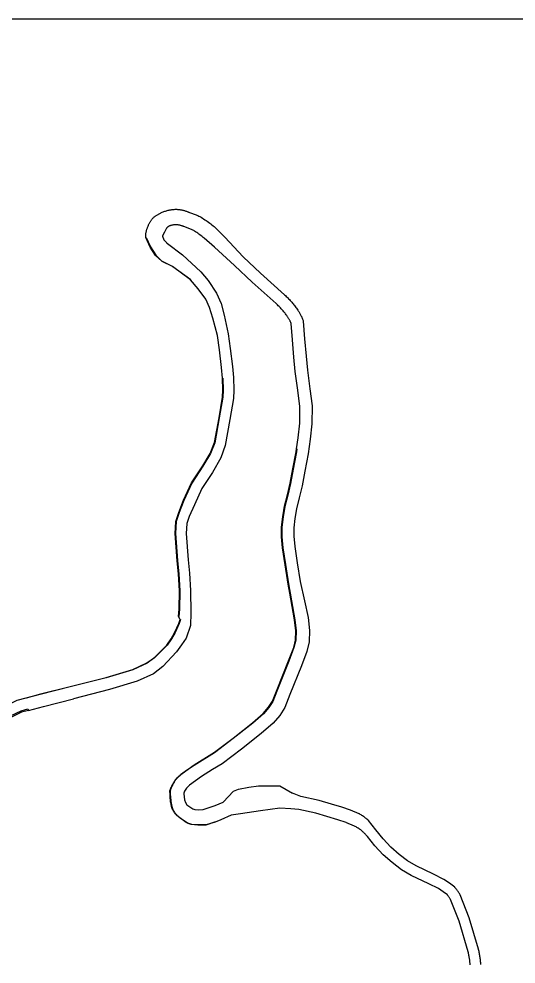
# Model space of a CAD drawing. Header units: metres. Extents: x -12000 to -11199, y -112201 to -111600.
# Drawn here: x -11711.6 to -11548.5, y -111910 to -111600 of the extents above; entities that cross this region are included whole.
import ezdxf

# ---------------------------------------------------------------- set-up
doc = ezdxf.new("R2010")
doc.units = ezdxf.units.M
doc.header["$LTSCALE"] = 2.5
doc.linetypes.add('22330', pattern=[4, 3, -1])
for name, color, linetype in [('2102000', 4, 'Continuous'), ('2233000', 120, '22330'), ('6132000', 60, '61320'), ('999', 7, 'Continuous')]:
    doc.layers.add(name, color=color, linetype=linetype)
doc.linetypes.add('61320', pattern='A,0,[3,dmdr.shx,S=0.25,R=0,X=0,Y=0],1.5,[3,dmdr.shx,S=0.25,R=0,X=0,Y=0]', length=1.5)

msp = doc.modelspace()

# ---------------------------------------------------------------- linework, layer by layer
at = {"layer": '2102000'}
for points in [[(-11709.24, -111822.65), (-11704.57, -111821.44), (-11694.75, -111818.96), (-11682.94, -111816.05), (-11674.21, -111813.37), (-11669.57, -111811.25), (-11667.1, -111809.41), (-11663.06, -111805.4), (-11661.62, -111803.32), (-11660.44, -111801.18), (-11659.13, -111798.3), (-11658.67, -111797), (-11659.22, -111795.97), (-11659.03, -111793.57), (-11658.93, -111787.58), (-11659.19, -111782.05), (-11659.64, -111777.7), (-11660.27, -111768.77), (-11660.1, -111764.89), (-11659.14, -111761.87), (-11657.62, -111757.88), (-11654.95, -111752.18), (-11651.27, -111746.61), (-11648.85, -111742.55), (-11647.41, -111738.97), (-11645.93, -111730.87), (-11644.75, -111724.05), (-11644.66, -111721.79), (-11644.82, -111717.88), (-11645.1, -111714.37), (-11645.81, -111708.52), (-11646.48, -111703.89), (-11647.91, -111698.16), (-11649.01, -111694.69), (-11650.28, -111691.9), (-11652.79, -111688.53), (-11655.25, -111685.55), (-11661.18, -111681.24), (-11664.7, -111679.5), (-11666.78, -111677.55), (-11668.52, -111674.85), (-11669.94, -111671.73), (-11669.96, -111671.54), (-11669.97, -111671.35), (-11669.97, -111671.17), (-11669.97, -111670.98), (-11669.96, -111670.79), (-11669.94, -111670.6), (-11669.92, -111670.41), (-11669.89, -111670.23), (-11669.85, -111670.04), (-11669.81, -111669.85), (-11669.77, -111669.66), (-11669.72, -111669.48), (-11669.67, -111669.29), (-11669.61, -111669.11), (-11669.56, -111668.93), (-11669.5, -111668.74), (-11669.43, -111668.56), (-11669.37, -111668.38), (-11669.3, -111668.2), (-11669.23, -111668.02), (-11669.16, -111667.85), (-11669.11, -111667.71), (-11669.03, -111667.52), (-11668.95, -111667.33), (-11668.86, -111667.15), (-11668.77, -111666.96), (-11668.67, -111666.78), (-11668.57, -111666.6), (-11668.46, -111666.43), (-11668.35, -111666.25), (-11668.23, -111666.08), (-11668.11, -111665.92), (-11667.99, -111665.76), (-11667.85, -111665.6), (-11667.72, -111665.45), (-11667.67, -111665.4), (-11667.51, -111665.25), (-11667.36, -111665.1), (-11667.19, -111664.96), (-11667.02, -111664.83), (-11666.85, -111664.7), (-11666.68, -111664.57), (-11666.5, -111664.45), (-11666.31, -111664.33), (-11666.13, -111664.22), (-11665.94, -111664.11), (-11665.75, -111664), (-11665.56, -111663.9), (-11665.36, -111663.8), (-11665.17, -111663.7), (-11664.97, -111663.61), (-11664.84, -111663.54), (-11664.57, -111663.42), (-11664.3, -111663.31), (-11664.02, -111663.2), (-11663.75, -111663.11), (-11663.47, -111663.01), (-11663.18, -111662.93), (-11662.9, -111662.85), (-11662.61, -111662.78), (-11662.33, -111662.71), (-11662.04, -111662.66), (-11661.75, -111662.6), (-11661.68, -111662.59), (-11661.41, -111662.55), (-11661.14, -111662.52), (-11660.87, -111662.5), (-11660.6, -111662.48), (-11660.33, -111662.46), (-11660.06, -111662.46), (-11659.79, -111662.46), (-11659.52, -111662.47), (-11659.25, -111662.48), (-11658.98, -111662.51), (-11658.75, -111662.54), (-11658.53, -111662.57), (-11658.31, -111662.61), (-11658.09, -111662.65), (-11657.87, -111662.71), (-11657.65, -111662.76), (-11657.44, -111662.82), (-11657.22, -111662.89), (-11657.01, -111662.96), (-11656.8, -111663.03), (-11656.58, -111663.1), (-11656.37, -111663.18), (-11656.16, -111663.25), (-11655.95, -111663.33), (-11655.9, -111663.34), (-11655.59, -111663.45), (-11655.29, -111663.56), (-11654.98, -111663.67), (-11654.68, -111663.78), (-11654.37, -111663.89), (-11654.07, -111664.01), (-11653.76, -111664.13), (-11653.46, -111664.25), (-11653.16, -111664.38), (-11652.87, -111664.51), (-11652.57, -111664.65), (-11652.28, -111664.79), (-11652, -111664.94), (-11651.77, -111665.06), (-11651.37, -111665.32), (-11650.97, -111665.58), (-11650.57, -111665.85), (-11650.17, -111666.12), (-11649.78, -111666.39), (-11649.39, -111666.67), (-11649, -111666.96), (-11648.62, -111667.25), (-11648.24, -111667.55), (-11647.87, -111667.85), (-11647.57, -111668.09), (-11644.03, -111671.57), (-11638.05, -111678.07), (-11632.34, -111683.41), (-11624.4, -111690.48), (-11624.14, -111690.74), (-11623.88, -111691.01), (-11623.62, -111691.27), (-11623.36, -111691.54), (-11623.1, -111691.81), (-11622.85, -111692.08), (-11622.59, -111692.35), (-11622.34, -111692.63), (-11622.09, -111692.91), (-11621.85, -111693.19), (-11621.61, -111693.47), (-11621.37, -111693.76), (-11621.14, -111694.04), (-11620.91, -111694.34), (-11620.68, -111694.63), (-11620.47, -111694.93), (-11620.26, -111695.24), (-11620.08, -111695.5), (-11619.94, -111695.71), (-11619.8, -111695.93), (-11619.67, -111696.15), (-11619.54, -111696.37), (-11619.41, -111696.59), (-11619.28, -111696.82), (-11619.16, -111697.05), (-11619.04, -111697.27), (-11618.93, -111697.51), (-11618.82, -111697.74), (-11618.72, -111697.97), (-11618.62, -111698.21), (-11618.53, -111698.45), (-11618.45, -111698.69), (-11618.37, -111698.94), (-11618.31, -111699.17), (-11617.89, -111704.93), (-11617.37, -111710.61), (-11616.92, -111715.18), (-11616.09, -111721.3), (-11615.43, -111726.96), (-11615.44, -111732.77), (-11615.98, -111737.89), (-11616.7, -111742.66), (-11617.78, -111748.35), (-11618.66, -111753.15), (-11619.6, -111757.12), (-11620.54, -111760.68), (-11621.03, -111763.9), (-11621.43, -111766.96), (-11621.42, -111769.69), (-11621.09, -111773.04), (-11620.31, -111778.39), (-11619.28, -111784.58), (-11617.88, -111790.86), (-11616.7, -111796.36), (-11616.21, -111800.58), (-11616.37, -111804.37), (-11617.12, -111807.48), (-11618.89, -111812.22), (-11622.7, -111821.6), (-11624.38, -111825.87), (-11626.03, -111828.46), (-11628.2, -111831), (-11632.08, -111834.35), (-11638.56, -111839.51), (-11644.92, -111844.3), (-11648.02, -111846.23)], [(-11620.5, -111741.05), (-11619.95, -111737.38), (-11619.44, -111732.56), (-11619.43, -111727.18), (-11620.06, -111721.8), (-11620.9, -111715.65), (-11621.35, -111710.99), (-11621.87, -111705.26), (-11622.26, -111699.9), (-11622.29, -111699.81), (-11622.35, -111699.67), (-11622.41, -111699.53), (-11622.47, -111699.38), (-11622.54, -111699.22), (-11622.62, -111699.06), (-11622.7, -111698.9), (-11622.79, -111698.74), (-11622.89, -111698.57), (-11622.98, -111698.4), (-11623.09, -111698.23), (-11623.2, -111698.05), (-11623.31, -111697.87), (-11623.42, -111697.7), (-11623.56, -111697.49), (-11623.73, -111697.25), (-11623.9, -111697.01), (-11624.08, -111696.77), (-11624.27, -111696.53), (-11624.47, -111696.29), (-11624.67, -111696.04), (-11624.88, -111695.8), (-11625.09, -111695.56), (-11625.31, -111695.31), (-11625.54, -111695.06), (-11625.77, -111694.81), (-11626, -111694.56), (-11626.24, -111694.31), (-11626.49, -111694.06), (-11626.74, -111693.8), (-11626.99, -111693.54), (-11627.15, -111693.37), (-11635.04, -111686.37), (-11640.9, -111680.89), (-11647.37, -111674.85), (-11650.8, -111671.93), (-11651.14, -111671.65), (-11651.48, -111671.38), (-11651.83, -111671.11), (-11652.18, -111670.84), (-11652.54, -111670.59), (-11652.9, -111670.33), (-11653.26, -111670.09), (-11653.62, -111669.84), (-11653.99, -111669.61), (-11654.23, -111669.45), (-11654.49, -111669.32), (-11654.75, -111669.18), (-11655.01, -111669.06), (-11655.27, -111668.94), (-11655.54, -111668.82), (-11655.81, -111668.71), (-11656.08, -111668.6), (-11656.35, -111668.5), (-11656.63, -111668.4), (-11656.9, -111668.3), (-11657.18, -111668.2), (-11657.45, -111668.11), (-11657.55, -111668.07), (-11657.72, -111668.01), (-11657.89, -111667.95), (-11658.06, -111667.89), (-11658.24, -111667.83), (-11658.41, -111667.78), (-11658.58, -111667.73), (-11658.76, -111667.68), (-11658.93, -111667.63), (-11659.11, -111667.6), (-11659.29, -111667.56), (-11659.4, -111667.55), (-11659.59, -111667.53), (-11659.78, -111667.52), (-11659.98, -111667.51), (-11660.17, -111667.51), (-11660.36, -111667.52), (-11660.56, -111667.54), (-11660.75, -111667.56), (-11660.89, -111667.58), (-11661.04, -111667.6), (-11661.18, -111667.63), (-11661.32, -111667.66), (-11661.46, -111667.69), (-11661.6, -111667.72), (-11661.74, -111667.76), (-11661.88, -111667.81), (-11662.01, -111667.86), (-11662.15, -111667.92), (-11662.27, -111667.98), (-11662.35, -111668.02), (-11662.47, -111668.09), (-11662.59, -111668.17), (-11662.7, -111668.25), (-11662.82, -111668.35), (-11662.92, -111668.44), (-11663.02, -111668.54), (-11663.12, -111668.65), (-11663.21, -111668.76), (-11663.26, -111668.82), (-11663.82, -111669.95), (-11664.42, -111671.17), (-11664.42, -111671.26), (-11664.42, -111671.36), (-11664.41, -111671.45), (-11664.39, -111671.54), (-11664.37, -111671.63), (-11664.34, -111671.72), (-11664.31, -111671.81), (-11664.28, -111671.9), (-11664.24, -111671.99), (-11664.19, -111672.08), (-11664.15, -111672.16), (-11664.11, -111672.25), (-11664.07, -111672.31), (-11663.99, -111672.43), (-11663.91, -111672.56), (-11663.82, -111672.67), (-11663.73, -111672.79), (-11663.63, -111672.9), (-11663.53, -111673.01), (-11663.43, -111673.11), (-11663.32, -111673.22), (-11663.21, -111673.32), (-11663.11, -111673.42), (-11663, -111673.52), (-11662.89, -111673.62), (-11662.78, -111673.72), (-11657.96, -111677.41), (-11651.88, -111682.93)], [(-11651.88, -111682.93), (-11649.52, -111685.82), (-11646.78, -111689.91), (-11645.21, -111693.37), (-11644.23, -111697.16), (-11642.93, -111703.26), (-11642.24, -111708.07), (-11641.51, -111714), (-11641.22, -111717.67), (-11641.02, -111721.78), (-11641.16, -111724.46), (-11642.37, -111731.44), (-11643.92, -111739.88), (-11645.31, -111744.02), (-11648.03, -111748.74), (-11651.59, -111754.05), (-11653.98, -111759.41), (-11655.78, -111763.19), (-11656.52, -111765.52), (-11656.67, -111768.74), (-11656.06, -111777.38), (-11655.6, -111781.79), (-11655.33, -111787.46), (-11655.18, -111794.79), (-11655.28, -111798.91), (-11656.76, -111803.08), (-11658.19, -111805.34), (-11659.89, -111807.57), (-11664.33, -111812.46), (-11667.47, -111814.79), (-11672.75, -111817.21), (-11681.85, -111820), (-11693.72, -111823.03)], [(-11656.22, -111846.23), (-11654.13, -111844.74), (-11647.47, -111840.59), (-11641.31, -111835.95), (-11634.95, -111830.89), (-11631.4, -111827.82), (-11629.65, -111825.78), (-11628.41, -111823.82), (-11626.88, -111819.94), (-11623.09, -111810.59), (-11621.44, -111806.16), (-11620.85, -111803.74), (-11620.72, -111800.75), (-11621.15, -111797.09), (-11622.7, -111788.33), (-11623.2, -111785.35), (-11624.27, -111779.01), (-11625.06, -111773.52), (-11625.42, -111769.9), (-11625.43, -111766.7), (-11625, -111763.34), (-11624.47, -111759.87), (-11623.48, -111756.14), (-11622.58, -111752.32), (-11621.71, -111747.61), (-11620.64, -111741.99), (-11620.5, -111741.05)], [(-11723.12, -111831.49), (-11720.97, -111829.6), (-11716.3, -111825.49), (-11712.16, -111823.44), (-11709.24, -111822.65)], [(-11708.48, -111826.82), (-11703.5, -111825.5), (-11693.72, -111823.03)], [(-11708.48, -111826.82), (-11710.68, -111827.4), (-11714.05, -111829.06), (-11718.11, -111832.67), (-11720.14, -111834.76)]]:
    msp.add_lwpolyline(points, dxfattribs=at)
at = {"layer": '2102000', "flags": 128}
for points in [[(-11622.35, -111859.09), (-11626.02, -111858.87), (-11632.37, -111859.71), (-11638.86, -111860.68), (-11641.91, -111861.2), (-11645.36, -111862.65), (-11647.23, -111863.48), (-11650.18, -111864.39), (-11652.86, -111864.39), (-11655.03, -111864.18), (-11655.2, -111864.14), (-11655.42, -111864.08), (-11655.63, -111864.02), (-11655.84, -111863.94), (-11656.05, -111863.86), (-11656.26, -111863.77), (-11656.46, -111863.68), (-11656.66, -111863.58), (-11658.77, -111862.09), (-11659.91, -111861.13), (-11660, -111861.03), (-11660.14, -111860.87), (-11660.27, -111860.71), (-11660.4, -111860.54), (-11660.53, -111860.37), (-11660.65, -111860.2), (-11660.77, -111860.03), (-11660.88, -111859.85), (-11660.98, -111859.67), (-11661.08, -111859.48), (-11661.17, -111859.29), (-11661.2, -111859.24), (-11661.26, -111859.08), (-11661.32, -111858.92), (-11661.38, -111858.75), (-11661.42, -111858.59), (-11661.47, -111858.42), (-11661.51, -111858.25), (-11661.55, -111858.08), (-11661.58, -111857.91), (-11661.62, -111857.74), (-11661.65, -111857.57), (-11661.68, -111857.4), (-11661.74, -111857.1), (-11661.8, -111856.75), (-11661.85, -111856.4), (-11661.89, -111856.05), (-11661.93, -111855.7), (-11661.96, -111855.35), (-11661.99, -111854.99), (-11662.01, -111854.64), (-11662.02, -111853.13), (-11661.99, -111852.98), (-11661.95, -111852.83), (-11661.9, -111852.69), (-11661.85, -111852.54), (-11661.79, -111852.4), (-11661.73, -111852.26), (-11661.67, -111852.12), (-11661.6, -111851.98), (-11661.53, -111851.84), (-11661.46, -111851.7), (-11661.39, -111851.57), (-11661.32, -111851.43), (-11661.25, -111851.29), (-11661.24, -111851.27), (-11661.15, -111851.1), (-11661.06, -111850.92), (-11660.97, -111850.74), (-11660.88, -111850.57), (-11660.78, -111850.39), (-11660.69, -111850.22), (-11660.58, -111850.05), (-11660.48, -111849.88), (-11660.37, -111849.72), (-11660.25, -111849.56), (-11660.18, -111849.47), (-11660.05, -111849.31), (-11659.91, -111849.15), (-11659.77, -111848.99), (-11659.62, -111848.85), (-11659.47, -111848.7), (-11659.31, -111848.56), (-11659.15, -111848.42), (-11659, -111848.28), (-11658.83, -111848.14), (-11658.67, -111848.01), (-11658.52, -111847.88), (-11656.22, -111846.23)], [(-11648.02, -111846.23), (-11651.63, -111848.48), (-11655.64, -111851.35), (-11656.62, -111852.29), (-11657.21, -111853.29), (-11657.51, -111854), (-11657.5, -111854.22), (-11657.23, -111856.13), (-11656.93, -111857.06), (-11656.44, -111857.76), (-11655.88, -111858.21), (-11654.48, -111859.05), (-11653.9, -111859.27), (-11652.77, -111859.38), (-11651.1, -111859.28), (-11648.84, -111858.57), (-11647.16, -111857.98), (-11644.59, -111856.92), (-11641.15, -111853.27), (-11639.5, -111852.66), (-11636.15, -111852.02), (-11632.98, -111851.6), (-11626.01, -111851.56), (-11621.84, -111853.93)], [(-11560.06, -111910.17), (-11560.07, -111909.8), (-11560.08, -111909.57), (-11560.11, -111909.23), (-11560.14, -111908.89), (-11560.17, -111908.55), (-11560.21, -111908.21), (-11560.26, -111907.87), (-11560.32, -111907.53), (-11560.37, -111907.2), (-11560.44, -111906.86), (-11560.5, -111906.52), (-11560.57, -111906.19), (-11560.64, -111905.85), (-11560.72, -111905.52), (-11560.79, -111905.19), (-11560.8, -111905.16), (-11563.86, -111894.8), (-11566.81, -111887.35), (-11566.94, -111887.11), (-11567.08, -111886.87), (-11567.22, -111886.64), (-11567.37, -111886.4), (-11567.52, -111886.18), (-11567.67, -111885.95), (-11567.83, -111885.73), (-11568, -111885.51), (-11568.17, -111885.3), (-11568.34, -111885.09), (-11568.52, -111884.88), (-11568.62, -111884.78), (-11570.32, -111883.43), (-11572.18, -111882.22), (-11575.56, -111880.51), (-11581.25, -111877.81), (-11584.14, -111876.2), (-11586.84, -111874.04), (-11589.6, -111871.64), (-11592.12, -111868.9), (-11594.45, -111866.02), (-11596.94, -111862.89), (-11597.16, -111862.68), (-11597.39, -111862.49), (-11597.62, -111862.29), (-11597.85, -111862.11), (-11598.09, -111861.92), (-11598.33, -111861.75), (-11598.58, -111861.58), (-11598.83, -111861.41), (-11599.08, -111861.24), (-11599.34, -111861.09), (-11599.6, -111860.93), (-11599.86, -111860.78), (-11599.94, -111860.74), (-11602.75, -111859.55), (-11605.63, -111858.59), (-11609.08, -111857.57), (-11613.1, -111856.37), (-11619.07, -111855.09), (-11621.84, -111853.93)], [(-11563.56, -111910.23), (-11563.57, -111909.93), (-11563.58, -111909.76), (-11563.6, -111909.49), (-11563.62, -111909.22), (-11563.65, -111908.95), (-11563.68, -111908.67), (-11563.72, -111908.39), (-11563.77, -111908.11), (-11563.82, -111907.81), (-11563.87, -111907.52), (-11563.93, -111907.22), (-11564, -111906.91), (-11564.06, -111906.6), (-11564.13, -111906.28), (-11564.19, -111906.05), (-11567.17, -111895.94), (-11569.98, -111888.84), (-11569.99, -111888.83), (-11570.1, -111888.64), (-11570.2, -111888.47), (-11570.31, -111888.29), (-11570.42, -111888.13), (-11570.53, -111887.96), (-11570.65, -111887.81), (-11570.76, -111887.66), (-11570.87, -111887.52), (-11570.99, -111887.38), (-11571.02, -111887.34), (-11572.37, -111886.27), (-11573.93, -111885.26), (-11577.1, -111883.65), (-11582.85, -111880.92), (-11586.09, -111879.12), (-11589.08, -111876.73), (-11592.05, -111874.15), (-11594.77, -111871.19), (-11597.18, -111868.21), (-11597.36, -111868.02), (-11597.54, -111867.83), (-11597.72, -111867.64), (-11597.91, -111867.45), (-11598.09, -111867.26), (-11598.28, -111867.08), (-11598.46, -111866.9), (-11598.65, -111866.71), (-11598.85, -111866.54), (-11599.04, -111866.36), (-11599.24, -111866.19), (-11599.45, -111866.03), (-11599.65, -111865.87), (-11599.87, -111865.72), (-11600, -111865.62), (-11600.24, -111865.47), (-11600.48, -111865.32), (-11600.72, -111865.17), (-11600.97, -111865.04), (-11601.22, -111864.9), (-11601.48, -111864.77), (-11601.73, -111864.65), (-11601.99, -111864.53), (-11602.25, -111864.41), (-11602.51, -111864.3), (-11602.78, -111864.19), (-11603.04, -111864.08), (-11603.3, -111863.97), (-11603.57, -111863.86), (-11603.83, -111863.75), (-11604.1, -111863.65), (-11604.26, -111863.58), (-11606.93, -111862.69), (-11610.59, -111861.61), (-11614.17, -111860.54), (-11619.73, -111859.35), (-11622.35, -111859.09)]]:
    msp.add_lwpolyline(points, dxfattribs=at)
at = {"layer": '2233000'}
msp.add_lwpolyline([(-11728.28, -111846.23), (-11723.7, -111839.06), (-11720.53, -111834.44), (-11718.46, -111832.31), (-11714.33, -111828.64), (-11710.85, -111826.93), (-11708.61, -111826.33), (-11708.48, -111826.82)], dxfattribs=at)
at = {"layer": '6132000'}
for points in [[(-11669.85, -111671.69), (-11668.43, -111674.81), (-11666.7, -111677.48), (-11664.65, -111679.41), (-11661.13, -111681.16), (-11655.2, -111685.47)], [(-11644.72, -111717.88), (-11644.56, -111721.79), (-11644.65, -111724.06), (-11645.83, -111730.89), (-11647.31, -111739), (-11648.76, -111742.6), (-11651.19, -111746.66), (-11654.87, -111752.23), (-11657.53, -111757.92), (-11659.05, -111761.9), (-11660, -111764.9), (-11660.17, -111768.77), (-11659.54, -111777.69), (-11659.09, -111782.04), (-11658.83, -111787.58), (-11658.93, -111793.57), (-11659.12, -111795.98)], [(-11620.4, -111741.06), (-11620.54, -111742), (-11621.61, -111747.63), (-11622.48, -111752.34), (-11623.39, -111756.17), (-11624.37, -111759.89), (-11624.9, -111763.36), (-11625.33, -111766.71), (-11625.32, -111769.89), (-11624.96, -111773.51), (-11624.17, -111778.99), (-11623.11, -111785.33), (-11622.61, -111788.31), (-11621.05, -111797.08), (-11620.62, -111800.74), (-11620.75, -111803.75), (-11621.34, -111806.19), (-11622.99, -111810.62), (-11626.79, -111819.97), (-11628.32, -111823.87), (-11629.57, -111825.84), (-11631.33, -111827.89), (-11634.89, -111830.97), (-11641.25, -111836.03), (-11647.41, -111840.67), (-11654.08, -111844.82), (-11656.05, -111846.23)], [(-11658.57, -111797.03), (-11659.04, -111798.34), (-11660.35, -111801.23), (-11661.54, -111803.37), (-11662.99, -111805.46), (-11667.04, -111809.49), (-11669.52, -111811.33), (-11674.18, -111813.47), (-11682.91, -111816.14), (-11694.73, -111819.06), (-11704.54, -111821.53), (-11709.21, -111822.75)]]:
    msp.add_lwpolyline(points, dxfattribs=at)
at = {"layer": '6132000', "flags": 128}
msp.add_lwpolyline([(-11656.05, -111846.23), (-11658.46, -111847.96), (-11658.61, -111848.08), (-11658.77, -111848.22), (-11658.93, -111848.35), (-11659.09, -111848.49), (-11659.25, -111848.63), (-11659.4, -111848.77), (-11659.55, -111848.92), (-11659.7, -111849.06), (-11659.84, -111849.22), (-11659.97, -111849.37), (-11660.11, -111849.53), (-11660.17, -111849.62), (-11660.29, -111849.77), (-11660.4, -111849.94), (-11660.5, -111850.1), (-11660.6, -111850.27), (-11660.7, -111850.44), (-11660.79, -111850.61), (-11660.88, -111850.79), (-11660.97, -111850.96), (-11661.06, -111851.14), (-11661.15, -111851.32), (-11661.16, -111851.34), (-11661.23, -111851.47), (-11661.3, -111851.61), (-11661.37, -111851.75), (-11661.44, -111851.89), (-11661.51, -111852.02), (-11661.58, -111852.16), (-11661.64, -111852.3), (-11661.7, -111852.44), (-11661.76, -111852.58), (-11661.81, -111852.72), (-11661.85, -111852.86), (-11661.89, -111853), (-11661.92, -111853.14), (-11661.91, -111854.64), (-11661.89, -111854.99), (-11661.86, -111855.34), (-11661.83, -111855.69), (-11661.79, -111856.04), (-11661.75, -111856.39), (-11661.7, -111856.73), (-11661.64, -111857.08), (-11661.58, -111857.38), (-11661.55, -111857.55), (-11661.52, -111857.72), (-11661.48, -111857.89), (-11661.45, -111858.06), (-11661.41, -111858.23), (-11661.37, -111858.39), (-11661.33, -111858.56), (-11661.28, -111858.72), (-11661.23, -111858.88), (-11661.17, -111859.04), (-11661.1, -111859.2), (-11661.08, -111859.25), (-11660.99, -111859.44), (-11660.89, -111859.62), (-11660.79, -111859.8), (-11660.68, -111859.97), (-11660.57, -111860.14), (-11660.45, -111860.31), (-11660.32, -111860.48), (-11660.2, -111860.64), (-11660.06, -111860.8), (-11659.93, -111860.96), (-11659.84, -111861.06), (-11658.71, -111862.01), (-11656.61, -111863.49), (-11656.41, -111863.59), (-11656.22, -111863.68), (-11656.01, -111863.77), (-11655.81, -111863.85), (-11655.6, -111863.92), (-11655.39, -111863.99), (-11655.18, -111864.05), (-11655.02, -111864.09), (-11652.86, -111864.29), (-11650.19, -111864.29), (-11647.26, -111863.39), (-11647.22, -111863.37)], dxfattribs=at)
at = {"layer": '999'}
msp.add_lwpolyline([(-12000, -111600), (-11200, -111600), (-11200, -112200), (-12000, -112200)], close=True, dxfattribs=at)

doc.saveas('drawing.dxf')
